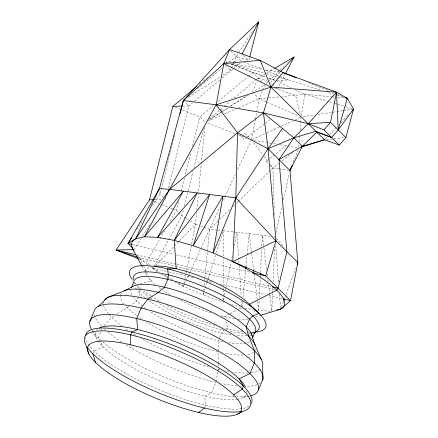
<?xml version="1.0" encoding="UTF-8"?>
<svg xmlns="http://www.w3.org/2000/svg" width="438" height="438" viewBox="0 0 438 438"><rect width="100%" height="100%" fill="white"/><g stroke="black" fill="none" stroke-linecap="round" stroke-linejoin="round"><path stroke-width="0.33" stroke-dasharray="2.19 1.64" d="M223.084 300.216L223.095 296.811M223.095 296.126L223.112 290.679M223.112 290L223.123 287.273M223.123 286.594L223.199 258.672M223.205 255.951L223.27 231.434M218.075 351.15L218.436 340.726L219.454 338.355M272.567 293.433L271.79 311.188L268.412 284.081M272.595 292.754L272.808 287.974M273.071 281.826L274.533 248.368M270.476 311.133L258.617 310.641L259.121 300.457M259.252 297.741L260.221 278.053M260.254 277.374L260.358 275.338M260.49 272.622L261.661 248.861M261.798 246.145L262.329 235.288L263.851 247.486M298.831 147.321L299.034 144.628M299.231 141.934L299.877 133.185M300.074 130.491L301.015 117.696M186.615 270.295L195.452 224.294L196.498 213.41M196.826 210.01L201.206 164.436M201.272 163.752L204.798 127.02M242.597 301.497L242 307.591L241.541 300.813M242.991 297.435L245.696 269.66M245.959 266.95L247.081 255.436M247.147 254.757L249.189 233.761L251.505 252.644M203.407 292.277L203.139 294.993L225.69 302.992M203.473 291.599L203.807 288.209M204.075 285.494L204.415 282.099M204.48 281.42L209.643 229.173L220.04 207.004M295.048 89.675L304.848 94.296L301.07 117.023L295.497 119.596M251.532 139.897L255.234 119.974M255.359 119.306L259.181 98.714L262.439 90.786M216.033 381.613L217.878 371.785M218.004 371.134L218.37 369.168M203.747 293.049L203.139 294.993L183.538 286.299L184.053 283.632M184.179 282.964L184.82 279.63M184.951 278.962L185.592 275.633M186.101 272.967L186.484 270.963M223.473 300.26L223.999 297.594M224.53 294.933L225.187 291.604M225.318 290.936L225.712 288.938M225.844 288.27L230.979 262.302M231.111 261.634L232.167 256.307M234.275 245.652L236.909 232.337L239.11 264.88M275.935 232.781L281.902 206.265M283.391 199.635L289.206 173.782M174.751 135.008L160.007 194.018L152.654 205.384M165.482 199.454L165.98 197.461M168.296 188.181L188.838 105.963L192.506 102.892M178.584 201.699L176.432 210.317L170.004 221.469M181.233 191.088L184.382 178.49M185.373 174.51L190.837 152.632M192.496 146.002L199.783 116.826L213.416 105.432M183.226 210.448L181.901 215.753L152.889 268.144L159.832 272.255M184.387 205.805L192.999 171.324M193.826 168.011L203.435 129.555M248.976 59.979L249.644 57.351M204.562 290.449L205.176 288.505M205.378 287.854L206.802 283.315M207.004 282.663L215.545 255.409M216.361 252.814L223.073 231.401M281.338 307.279L283.693 300.879M284.634 298.322L285.817 295.119M286.052 294.484L295.71 268.242M293.142 162.35L298.048 149.867M138.534 296.893L136.87 301.103L131.312 305.023M138.775 296.291L139.963 293.279L139.738 289.896M223.068 75.09L230.552 70.299L231.302 68.47M231.554 67.857L233.306 63.587M233.558 62.979L236.317 56.272L253.476 29.921M252.447 92.029L256.706 81.66M257.708 79.223L258.206 78.002L274.079 68.706M262.69 90.179L264.946 84.687L254.04 91.553M101.934 329.13L98.326 337.808L103.187 346.825L94.082 350.975L93.365 352.694M204.639 407.444L205.597 405.15L204.666 396.127L211.521 392.798L215.907 382.264A91.033 23.559 22.6 0 1 125.427 344.514M219.706 337.758L221.748 333.011L224.141 330.247A67.917 17.58 22.6 0 1 157.576 302.663M174.893 281.919A82.437 21.336 22.6 0 0 183.538 286.299L189.501 273.257M189.78 272.639L200.566 249.041M200.845 248.423L209.643 229.173L217.976 221.097M223.511 199.619L224.667 197.155M224.957 196.542L235.354 174.379M237.664 169.451L251.248 140.516M277.435 89.051L284.968 74.542M149.539 264.82L146.67 261.973L164.595 230.864M134.231 249.622L141.058 238.666M142.492 236.361L150.037 224.251M136.837 229.813L143.456 219.586M104.036 325.773L111.575 317.287L114.406 315.584M279.86 72.418L270.7 82.366L272.146 83.8M325.439 138.786L327.312 136.809M329.65 134.335L336.203 127.398M340.884 122.448L348.374 114.526M151.931 267.196L152.889 268.144L153.837 267.169M155.725 265.22L178.901 241.349M179.372 240.862L195.452 224.294L198.677 225.4M219.942 219.197L230.727 208.751M233.18 206.375L234.648 204.951M236.613 203.051L238.08 201.628M238.573 201.151L272.896 167.907L278.831 163.347M265.932 83.751L268.894 80.937M269.386 80.466L279.751 70.611M280.243 70.14L283.698 66.861M199.082 84.424L201.179 82.672M203.276 80.921L207.47 77.416M197.516 88.695L201.71 85.191M203.807 83.439L222.159 68.104M228.975 62.404L236.317 56.272L248.182 60.417M194.603 101.14L220.292 79.667M222.389 77.915L232.874 69.155M233.399 68.717L240.216 63.017M218.135 101.49L248.017 76.513M248.543 76.075L252.737 72.571L265.34 76.973M208.926 119.191L223.604 106.921M224.13 106.483L230.421 101.227M234.089 98.161L255.064 80.63M255.589 80.192L258.206 78.002L267.58 81.276M252.567 334.298L253.536 333.515M246.966 137.417L244.267 139.487L239.936 135.189M247.503 137.001L264.76 123.724M265.302 123.313L270.153 119.579M269.397 158.731L266.162 161.222L268.083 163.133M269.934 158.315L288.27 144.211M282.067 160.856L292.852 152.561M129.095 306.595L116.672 314.227M188.543 97.209L220.768 76.562M221.946 111.57L209.282 119.678L220.752 112.506M222.52 111.197L227.7 107.879M230.574 106.04L246.693 95.714M221.327 112.144L228.214 107.808M230.508 106.363L248.302 95.166M229.359 314.183L224.546 316.69L224.908 317.977M229.961 313.865L236.586 310.416M238.995 309.162L241.398 307.909M252.151 139.612L266.392 133.037M267.016 132.752L280.638 126.462M281.256 126.177L292.398 121.03M207.765 121.162L222.186 114.865M224.694 113.77L235.983 108.843M238.491 107.748L259.181 98.714L267.946 97.915M226.068 329.584L227.995 328.922L225.636 320.556M255.376 316.855L259.909 315.48M242.909 397.715L248.543 396.144M140.341 283.589L151.324 281.119L149.5 277.528M251.313 332.732L248.685 333.209A67.917 17.58 22.6 0 0 253.772 332.404M251.97 332.612L253.936 332.25M303.085 116.722L314.517 114.986M317.879 114.477L342.762 110.71M343.436 110.606L352.179 109.281M332.475 96.897L304.848 94.296L282.105 96.623M326.507 139.569L333.187 138.868M333.855 138.797L344.547 137.674M268.62 97.855L279.406 96.869M277.407 80.625L288.237 79.897L321.985 90.409M227.136 62.453L225.822 62.076L230.476 61.966M234.467 61.873L235.803 61.846M182.849 106.1L188.838 105.963L184.732 101.884M154.838 199.701L160.823 199.564M333.148 96.962L334.495 97.088M337.862 97.406L344.602 98.041M217.434 230.076L209.643 229.173L199.323 225.625M218.08 230.153L222.624 230.678M223.276 230.755L233.011 231.883M233.662 231.959L270.356 236.219M273.701 236.608L275.042 236.761M278.803 168.794L272.896 167.907L270.492 165.52M279.455 168.893L287.985 170.168M279.652 72.062L265.11 69.85L280.112 76.371M254.199 140.357L270.832 143.204M273.493 143.664L276.159 144.118M279.482 144.688L286.808 145.942M287.47 146.057L298.119 147.88M244.661 308.078L253.301 309.666M225.822 62.076L227.82 62.475M233.147 63.526L263.112 69.456M132.665 244.546L173.891 254.27M176.547 254.9L251.018 272.463M136.667 254.905L176.503 264.3M177.166 264.459L270.783 286.54M138.227 257.374L276.137 290.022M152.889 268.144L168.181 271.752M168.849 271.91L193.448 277.714M206.084 280.692L212.069 282.105M220.046 283.988L265.258 294.654M268.582 295.436L282.548 298.727M231.56 304.651L240.046 307.043M231.735 63.767L265.899 73.518M266.556 73.71L279.696 77.46M280.353 77.646L288.237 79.897L280.736 76.639M304.848 94.296L328.861 101.589M329.513 101.786L334.703 103.363M335.349 103.56L337.298 104.151M337.95 104.348L345.089 106.516M345.735 106.713L353.526 109.078M328.473 92.429L333.668 94.05M337.561 95.26L343.403 97.083M243.681 62.366L261.957 68.75M268.494 78.073L275.425 80.493L268.423 77.887M274.938 88.18L295.59 95.391L300.402 114.406M230.908 63.964L265.247 76.705M207.793 123.226L235.053 133.617M238.223 134.822L243.928 137.001M230.826 64.03L252.737 72.571L262.537 82.3M175.37 107.31L199.783 116.826L205.258 122.257M154.521 201.781L158.901 203.489M162.033 204.705L168.291 207.147M170.798 208.121L172.676 208.855M173.3 209.096L176.432 210.317L178.709 212.583M139.021 258.989L146.67 261.973M308.188 82.656L329.004 90.978M337.2 94.258L341.618 96.026M266.682 101.994L259.181 98.714L252.929 92.506M267.306 102.268L299.192 116.207M276.055 80.718L290.761 87.649M164.458 274.998L166.769 276.367M167.349 276.707L172.55 279.789M178.337 283.216L183.538 286.299M185.854 218.244L181.901 215.753L179.164 213.032M186.418 218.6L189.807 220.736M190.371 221.091L195.452 224.294M243.512 55.38L248.324 60.159M272.628 84.277L275.031 86.664M231.023 51.016L241.787 61.703M225.74 65.519L230.552 70.299M220.5 109.095L222.904 111.482M244.798 133.212L249.611 137.986M163.204 197.188L160.007 194.018L159.624 190.366M276.383 238.272L284.426 247.355M253.591 142.591L262.625 154.444M264.267 156.596L268.379 161.983M270.432 164.677L272.896 167.907L274.15 208.127M136.826 284.99L139.333 288.691M92.549 331.15L96.831 338.76M141.967 266.348L144.507 271.122M144.825 271.719L146.735 275.299A58.884 15.242 22.6 0 1 151.324 266.6M139.492 257.79L143.133 264.968M143.434 265.565L146.166 270.952M146.467 271.549L148.29 275.135M263.939 248.16L266.638 269.846M267.147 273.914L267.487 276.624M267.908 280.013L268.078 281.371M251.587 253.317L253.657 270.175M254.149 274.221L257.374 300.523M257.462 301.196L258.617 310.641M275.721 245.565L278.595 282.8M279.482 294.309L280.473 307.169M239.159 265.559L241.223 296.066M274.298 212.901L274.363 214.948M218.261 363.157L218.053 351.802A72.883 18.861 22.6 0 1 146.358 322.04M218.272 363.825L218.321 366.496M260.446 382.856A91.033 23.559 22.6 0 1 258.562 384.038M257.04 384.695A91.033 23.559 22.6 0 1 246.506 386.332M242.072 386.283A91.033 23.559 22.6 0 1 240.719 386.217M237.199 385.949A91.033 23.559 22.6 0 1 221.447 383.496M121.928 342.275A91.033 23.559 22.6 0 1 107.726 331.84M105.772 330.142A91.033 23.559 22.6 0 1 104.397 328.9M101.6 326.146A91.033 23.559 22.6 0 1 94.11 314.106M260.555 369.59A85.886 22.229 22.6 0 1 251.007 372.776M248.291 372.973A85.886 22.229 22.6 0 1 232.616 371.933M228.74 371.309A85.886 22.229 22.6 0 1 224.683 370.548M219.788 369.497A85.886 22.229 22.6 0 1 216.503 368.719M208.734 366.666A85.886 22.229 22.6 0 1 141.041 338.35M135.764 335.245A85.886 22.229 22.6 0 1 132.807 333.428M127.759 330.148A85.886 22.229 22.6 0 1 124.627 327.985M122.525 326.474A85.886 22.229 22.6 0 1 108.942 314.489M108.465 313.942A85.886 22.229 22.6 0 1 103.384 304.262M103.352 303.676A85.886 22.229 22.6 0 1 103.521 302.039M253.487 352.448A72.883 18.861 22.6 0 1 246.72 354.747M243.282 355.032A72.883 18.861 22.6 0 1 223.676 353.023M141.315 318.787A72.883 18.861 22.6 0 1 137.729 316.302M136.64 315.508A72.883 18.861 22.6 0 1 125.854 306.135M124.036 304.016A72.883 18.861 22.6 0 1 120.45 295.957M120.592 294.834A72.883 18.861 22.6 0 1 121.348 293.148M255.65 349.343A72.883 18.861 22.6 0 1 255.217 350.493M249.167 342.007A65.596 16.978 22.6 0 1 246.441 342.97M245.795 343.113A65.596 16.978 22.6 0 1 227.952 342.625M223.309 341.788A65.596 16.978 22.6 0 1 149.369 311.018M145.701 308.462A65.596 16.978 22.6 0 1 143.33 306.682M142.761 306.239A65.596 16.978 22.6 0 1 133.623 297.468M131.756 294.621A65.596 16.978 22.6 0 1 130.623 290.011M251.023 334.922A65.771 17.022 22.6 0 1 249.83 335.262M247.059 335.743A65.771 17.022 22.6 0 1 235.743 335.53M231.286 334.922A65.771 17.022 22.6 0 1 148.821 300.66M145.306 297.993A65.771 17.022 22.6 0 1 137.105 290.148M136.711 289.638A65.771 17.022 22.6 0 1 134.838 286.78M134.482 286.058A65.771 17.022 22.6 0 1 133.793 284.005M243.665 333.241A67.917 17.58 22.6 0 1 228.28 331.161M151.915 299.001A67.917 17.58 22.6 0 1 150.858 298.273M150.344 297.911A67.917 17.58 22.6 0 1 140.521 290.022M139.147 288.669A67.917 17.58 22.6 0 1 136.744 285.981M135.249 283.944A67.917 17.58 22.6 0 1 134.4 282.51M254.04 332.168A73.606 19.053 22.6 0 1 251.697 332.228M249.151 332.174A73.606 19.053 22.6 0 1 247.125 332.059M242.833 331.643A73.606 19.053 22.6 0 1 223.621 327.838M215.107 325.418A73.606 19.053 22.6 0 1 167.239 305.554M159.186 301.043A73.606 19.053 22.6 0 1 151.586 296.312M151.039 295.951A73.606 19.053 22.6 0 1 143.987 290.936M141.206 288.719A73.606 19.053 22.6 0 1 137.762 285.702M135.917 283.906A73.606 19.053 22.6 0 1 133.47 281.191M133.048 280.665A73.606 19.053 22.6 0 1 132.265 279.63M248.061 319.023A58.884 15.242 22.6 0 1 237.916 319.034M234.598 318.629A58.884 15.242 22.6 0 1 220.823 315.76M211.028 312.88A58.884 15.242 22.6 0 1 178.551 299.362M169.982 294.67A58.884 15.242 22.6 0 1 162.909 290.263M160.768 288.806A58.884 15.242 22.6 0 1 158.102 286.879M155.402 284.766A58.884 15.242 22.6 0 1 147.989 277.292M253.985 310.071A58.884 15.242 22.6 0 1 255.036 313.526M248.904 406.152A89.681 23.209 22.6 0 1 170.612 394.293A89.681 23.209 22.6 0 1 89.708 346.091M89.314 345.571A89.681 23.209 22.6 0 1 85.53 337.375M246.046 395.065A81.61 21.123 22.6 0 1 238.469 399.144M237.807 399.27A81.61 21.123 22.6 0 1 164.157 382.823A81.61 21.123 22.6 0 1 99.004 342.116M98.632 341.618A81.61 21.123 22.6 0 1 95.533 332.338M96.623 330.132A81.61 21.123 22.6 0 1 97.548 329.19M246.868 391.035A81.61 21.123 22.6 0 1 246.868 392.826M249.616 396.089A91.033 23.559 22.6 0 1 237.018 396.79M234.248 396.604A91.033 23.559 22.6 0 1 93.48 332.322M93.102 331.801A91.033 23.559 22.6 0 1 92.073 330.274M168.986 278.699A82.437 21.336 22.6 0 1 167.283 277.73M166.725 277.407A82.437 21.336 22.6 0 1 161.414 274.248M157.395 271.702A82.437 21.336 22.6 0 1 150.595 267.043M147.705 264.886A82.437 21.336 22.6 0 1 137.433 255.639"/><path stroke-width="0.66" d="M130.48 344.777L130.738 334.9L131.931 332.031L137.636 329.59L136.749 318.579L141.135 308.045L147.825 299.143L158.189 292.376L164.557 287.246L167.721 279.389L168.356 274.872L167.535 268.91L176.175 268.68L174.286 240.38L197.188 192.912L157.669 237.33L144.496 236.783L135.66 238.77L128.011 243.451L132.796 248.198M133.886 251.056A82.437 21.336 22.6 0 1 135.66 238.77L159.432 188.537L183.363 100.526L216.169 104.791L237.533 132.802L235.814 197.823L232.748 261.672A82.437 21.336 22.6 0 1 280.632 309.201L290.525 300.61L297.829 262.482L289.951 170.464L291.67 166.095M260.391 274.659L260.457 273.301M245.762 268.981L245.959 266.95M249.813 56.694L258.699 21.9L229.578 49.582L223.818 63.609L216.169 104.791L169.572 189.397L144.496 236.783L183.38 191.154L157.669 237.33L174.286 240.38L193.207 245.718L213.147 252.978L265.647 275.918L290.525 300.61L283.211 298.886M233.739 394.939L242.252 389.075L243.446 386.207L239.115 378.886L249.945 373.57L254.33 363.036L254.62 351.024L248.817 336.406L246.118 326.868L249.507 319.121L252.808 315.902L259.066 313.378L249.397 304.251L276.8 290.18L278.086 288.264L286.885 251.615L279.006 159.602L293.843 137.833L308.297 123.697L336.515 92.194L347.296 98.293L353.526 109.078L345.883 137.532L339.291 145.098L324.503 139.777L270.936 87.118L223.818 63.609L183.363 100.526L180.051 113.787M138.386 258.743L116.086 250.049L149.517 199.827L172.868 106.335L196.985 86.177M279.006 159.602L302.351 146.287L316.838 132.172L331.632 137.494L338.224 129.927L336.515 92.194L282.953 72.566L270.936 87.118L263.419 112.889L268.061 148.734L275.935 240.752L265.647 275.918L252.348 272.781M260.555 315.289L280.632 309.201L281.103 307.919M283.693 300.879L284.399 298.962M297.123 264.404L297.829 262.482L275.935 240.752L235.814 197.823L169.572 189.397L159.432 188.537L128.011 243.451L132.002 244.393M131.427 287.646L133.793 281.607A65.771 17.022 22.6 0 1 198.726 289.441A65.771 17.022 22.6 0 1 255.677 330.794L252.534 337.922M89.785 321.645L94.17 311.111A91.033 23.559 22.6 0 1 186.243 322.85A91.033 23.559 22.6 0 1 262.466 380.359M258.486 389.732L262.871 379.199L262.674 366.272A85.886 22.229 22.6 0 0 192.928 314.172A85.886 22.229 22.6 0 0 104.666 299.718M135.66 238.77L169.572 189.397L237.533 132.802L268.061 148.734L289.951 170.464L292.223 165.635M289.951 170.464L302.351 146.287L324.503 139.777L301.355 147.173M242.072 53.945L258.699 21.9L257.949 23.044M285.28 73.934L294.062 57.006L274.664 68.361M128.011 243.451L131.69 237.768M282.417 128.465L268.061 148.734L235.814 197.823L213.147 252.978L222.942 196.186L193.207 245.718L209.632 194.494L174.286 240.38M323.967 129.889L330.559 122.322L336.515 92.194L270.936 87.118L216.169 104.791L263.419 112.889L308.297 123.697L323.967 129.889L339.291 145.098M280.78 71.427L294.062 57.006L293.077 57.942M352.59 110.069L353.526 109.078L338.224 129.927L347.296 98.293L344.772 97.285M98.473 306.266L107.584 297.468L124.036 290.958L133.82 285.965A65.596 16.978 22.6 0 1 199.443 298.913A65.596 16.978 22.6 0 1 252.272 336.121M184.409 99.65L183.363 100.526L229.578 49.582L260.221 60.291L282.953 72.566L296.203 77.86M254.024 333.126L255.967 331.571A67.917 17.58 22.6 0 0 204.48 286.95A67.917 17.58 22.6 0 0 133.322 279.641M198.688 412.481L204.404 408.019M237.533 132.802L263.419 112.889L293.843 137.833L302.351 146.287M237.599 414.096A83.034 21.489 22.6 0 0 149.544 350.154A83.034 21.489 22.6 0 0 106.615 371.632A83.034 21.489 22.6 0 0 237.599 414.096L246.424 409.765A89.681 23.209 22.6 0 0 173.015 348.61A89.681 23.209 22.6 0 0 85.897 344.98L88.963 354.112M232.748 261.672L275.935 240.752M268.061 148.734L293.843 137.833L315.962 131.301L331.632 137.494M276.843 310.055L280.632 309.201M223.818 63.609L260.221 60.291L270.936 87.118M308.297 123.697L330.559 122.322L345.883 137.532M172.868 106.335L182.181 106.116M149.517 199.827L153.508 199.733M137.592 257.166L116.086 250.049L133.557 249.638M345.949 98.167L347.296 98.293L345.998 97.888M116.086 250.049L136.004 254.746M272.113 286.852L278.086 288.264M133.064 249.644L141.967 266.348M261.311 359.516L254.494 343.606L251.231 333.351M92.889 353.844L95.435 362.319M253.657 270.175L254.067 273.547M131.915 279.126A73.606 19.053 22.6 0 1 207.864 282.505A73.606 19.053 22.6 0 1 255.403 332.07M124.036 290.958A72.883 18.861 22.6 0 1 195.479 304.722A72.883 18.861 22.6 0 1 255.392 345.697M154.899 266.112A58.884 15.242 22.6 0 1 206.522 278.743A58.884 15.242 22.6 0 1 251.472 306.48M241.929 411.26A89.681 23.209 22.6 0 1 158.874 392.979A89.681 23.209 22.6 0 1 87.047 346.918M85.667 335.059A89.681 23.209 22.6 0 1 176.372 346.622A89.681 23.209 22.6 0 1 251.461 403.272M99.393 327.996A81.61 21.123 22.6 0 1 176.103 342.062A81.61 21.123 22.6 0 1 245.472 386.951M91.23 328.812A91.033 23.559 22.6 0 1 184.064 334.303A91.033 23.559 22.6 0 1 250.903 395.782"/></g></svg>
